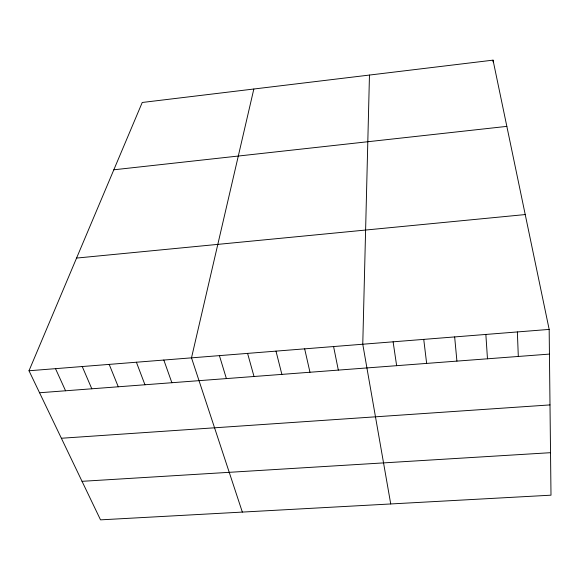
<?xml version="1.0" encoding="UTF-8"?>
<svg xmlns="http://www.w3.org/2000/svg" width="580" height="580" viewBox="0 0 580 580"><rect width="100%" height="100%" fill="white"/><g stroke="black" fill="none" stroke-linecap="round" stroke-linejoin="round"><path stroke-width="0.87" d="M369.467 75.059L362.768 344.23L390.732 503.955M253.837 89.016L191.501 357.845L242.338 512.082M29 370.765L142.238 102.479L493.036 60.146L549.166 329.411L551 495.182L100.521 519.854L29 370.765L549.166 329.411M113.825 169.795L506.848 126.375M76.56 258.078L525.226 214.564M39.549 392.754L549.441 354.097M61.378 438.255L550 404.912M82.034 481.32L550.529 452.69M55.506 368.655L65.569 390.782M82.237 366.531L91.807 388.788M109.192 364.385L118.269 386.787M136.394 362.224L144.957 384.765M163.828 360.042L171.876 382.72M219.414 355.627L226.396 378.588M247.58 353.387L254.018 376.492M275.993 351.125L281.873 374.383M304.66 348.848L309.974 372.251M333.58 346.55L338.321 370.098M393.11 341.816L396.64 365.683M423.741 339.38L426.641 363.406M454.655 336.922L456.917 361.108M485.859 334.442L487.475 358.795M493.036 60.146L493.123 61.915M517.36 331.934L518.31 356.454"/></g></svg>
